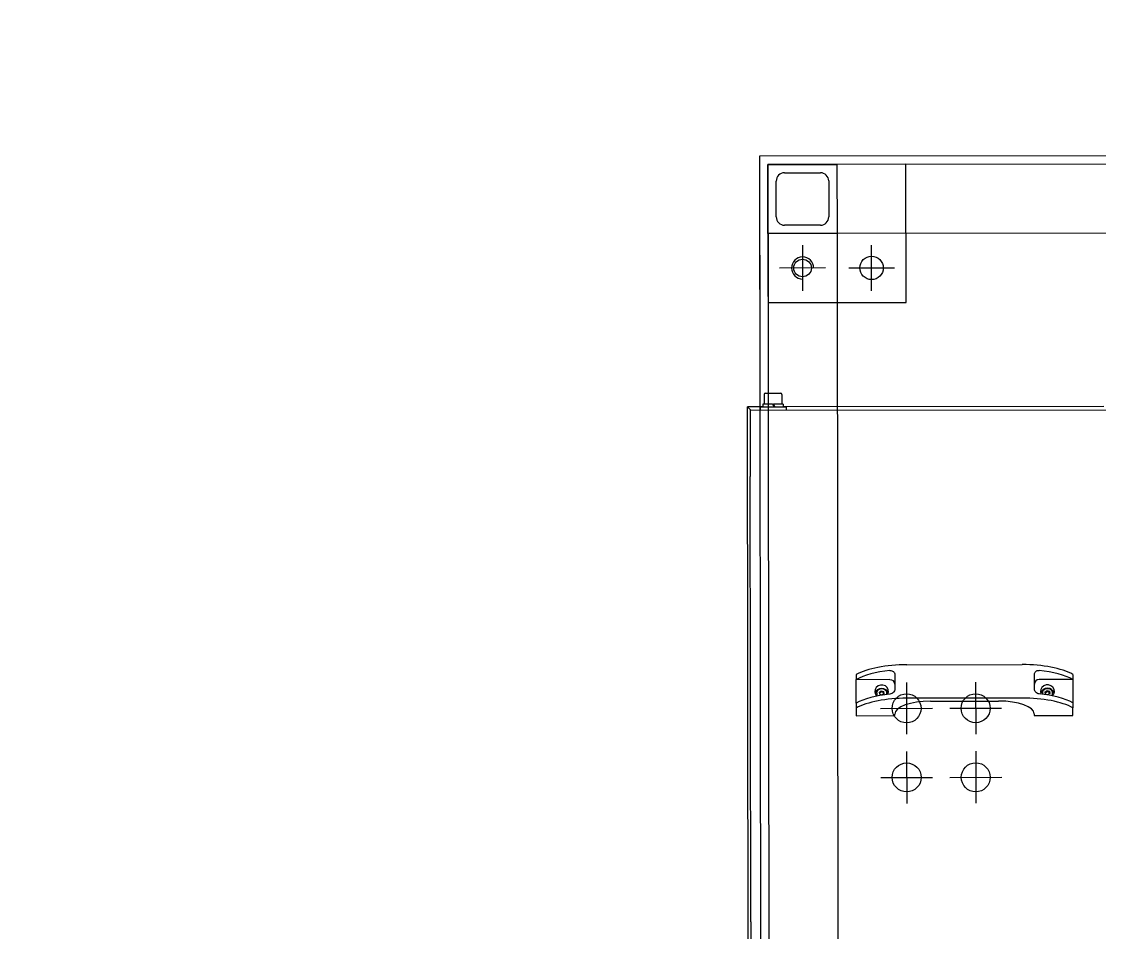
# Model space of a CAD drawing. Header units: feet. Extents: x -99009 to 3252343, y -11094690 to 9035152.
# Drawn here: x 2519362 to 2520143, y -1972529 to -1971870 of the extents above; entities that cross this region are included whole.
import ezdxf

# ---------------------------------------------------------------- set-up
doc = ezdxf.new("R2010")
doc.units = ezdxf.units.FT
for name, color, linetype in [('1', 1, 'Continuous'), ('K-LINE', 7, 'Continuous'), ('栗本図面枠', 7, 'Continuous')]:
    doc.layers.add(name, color=color, linetype=linetype)

# ---------------------------------------------------------------- blocks, each defined once
blk = doc.blocks.new('K24582845e8a56')
at = {"layer": '栗本図面枠', "color": 1}
for p, q in [((-4554.55, 250), (-4554.55, -506)), ((-4548.55, 244), (-4548.55, -500)), ((-4498.55, 194), (-4498.55, -450)), ((-4370.55, -513), (-4370.55, -203)), ((-4373.05, -256.9), (-4373.05, -489.1)), ((-4179.02, -279.55), (-4175.41, -279.55)), ((-4175.41, -279.55), (-4175.34, -279.55)), ((-4175.34, -279.55), (-4175.34, -303.95)), ((-4175.34, -279.55), (-4158.39, -279.55)), ((-4158.39, -279.55), (-4154.78, -279.55)), ((-4149.29, -279.55), (-4154.78, -279.55)), ((-4149.29, -307.55), (-4149.29, -279.55)), ((-4167.34, -298.22), (-4166.76, -296.61)), ((-4166.76, -296.61), (-4165.17, -296.33)), ((-4166.04, -296.61), (-4166.76, -296.61)), ((-4165.6, -294.45), (-4164.3, -294.45)), ((-4165.17, -296.33), (-4164.15, -297.68)), ((-4166.32, -299.57), (-4167.34, -298.22)), ((-4166.62, -298.22), (-4167.34, -298.22)), ((-4164.73, -299.29), (-4166.32, -299.57)), ((-4165.6, -301.45), (-4164.62, -301.45)), ((-4164.15, -297.68), (-4164.73, -299.29)), ((-4168.49, -307.45), (-4178.98, -307.45)), ((-4150.44, -307.55), (-4149.29, -307.55)), ((-4186.18, -399.85), (-4186.18, -316.25)), ((-4161.94, -316.25), (-4161.94, -399.85)), ((-4159.77, -382.75), (-4159.77, -333.35)), ((-4154.55, -368.81), (-4154.55, -331.19)), ((-4104.55, -368.81), (-4104.55, -331.19)), ((-4173.37, -350), (-4135.74, -350)), ((-4123.37, -350), (-4085.74, -350)), ((-4154.55, -418.81), (-4154.55, -381.19)), ((-4104.55, -418.81), (-4104.55, -381.19)), ((-4448.55, -400), (-4548.55, -400)), ((-4548.55, -400), (-4548.55, -500)), ((-4448.55, -500), (-4448.55, -400)), ((-4173.37, -400), (-4135.74, -400)), ((-4123.37, -400), (-4085.74, -400)), ((-4473.55, -441.58), (-4473.55, -408.43)), ((-4178.99, -408.55), (-4168.5, -408.55)), ((-4175.34, -412.05), (-4175.34, -436.55)), ((-4149.29, -408.55), (-4150.44, -408.55)), ((-4149.29, -436.55), (-4149.29, -408.55)), ((-4167.34, -418.32), (-4166.76, -416.71)), ((-4166.32, -419.67), (-4167.34, -418.32)), ((-4166.62, -418.32), (-4167.34, -418.32)), ((-4166.76, -416.71), (-4165.17, -416.43)), ((-4166.04, -416.71), (-4166.76, -416.71)), ((-4164.73, -419.39), (-4166.32, -419.67)), ((-4165.6, -414.55), (-4164.63, -414.55)), ((-4165.6, -421.55), (-4164.3, -421.55)), ((-4165.17, -416.43), (-4164.17, -417.75)), ((-4164.16, -417.81), (-4164.73, -419.39)), ((-4456.98, -425), (-4490.13, -425)), ((-4179.02, -436.55), (-4175.41, -436.55)), ((-4175.34, -436.55), (-4175.41, -436.55)), ((-4158.39, -436.55), (-4175.34, -436.55)), ((-4158.39, -436.55), (-4154.78, -436.55)), ((-4154.78, -436.55), (-4149.29, -436.55)), ((-4548.55, -500), (-4548.55, -450)), ((-4548.55, -450), (-4498.55, -450)), ((-4498.55, -450), (-3359.55, -450)), ((-4498.55, -450), (-4498.55, -500)), ((-4536.55, -456), (-4510.55, -456)), ((-4473.55, -458.43), (-4473.55, -491.58)), ((-4542.55, -488), (-4542.55, -462)), ((-4504.55, -462), (-4504.55, -488)), ((-4490.13, -475), (-4456.98, -475)), ((-4382.85, -502.2), (-4382.85, -490.8)), ((-4382.05, -490), (-4374.85, -490)), ((-4374.85, -489.1), (-4374.85, -496.1)), ((-4374.85, -489.1), (-4372.85, -489.1)), ((-4372.85, -487.1), (-4372.85, -505.9)), ((-4372.85, -487.1), (-4370.55, -487.1)), ((-4510.55, -494), (-4536.55, -494)), ((-4372.85, -494.95), (-4374.85, -496.1)), ((-4374.85, -496.9), (-4372.85, -495.75)), ((-4374.85, -496.9), (-4374.85, -496.1)), ((-4374.85, -496.9), (-4374.85, -503.9)), ((-4554.55, -506), (-3309.55, -506)), ((-4548.55, -500), (-4448.55, -500)), ((-4548.55, -500), (-3309.55, -500)), ((-4498.55, -500), (-4548.55, -500)), ((-4538.55, -506, 0), (-4427.55, -506, 0)), ((-4382.05, -503), (-4374.85, -503)), ((-4374.85, -503.9), (-4372.85, -503.9)), ((-4373.05, -503.9), (-4373.05, -515)), ((-4372.85, -505.9), (-4370.55, -505.9)), ((-4370.55, -512.5), (-4373.05, -515)), ((-4373.05, -515), (-4370.55, -512.5)), ((-3323.05, -515), (-4373.05, -515)), ((-4370.55, -513), (-4322.66, -513)), ((-4000.16, -513), (-4322.66, -513)), ((-4000.16, -513), (-3973.05, -513))]:
    blk.add_line(p, q, dxfattribs=at)
for centre, radius in [((-4154.55, -350), 10.5), ((-4104.55, -350), 10.5), ((-4154.55, -400), 10.5), ((-4104.55, -400), 10.5), ((-4473.55, -425), 8.5), ((-4473.55, -475), 6.4)]:
    blk.add_circle(centre, radius, dxfattribs=at)
for centre, radius, start, end in [((-4536.55, -462), 6, 90, 180), ((-4510.55, -462), 6, 0, 90), ((-4473.55, -475), 8, 90, 0), ((-4536.55, -488), 6, 180, 270), ((-4510.55, -488), 6, 270, 0), ((-4382.05, -490.8), 0.8, 90, 180), ((-4382.05, -502.2), 0.8, 180, 270)]:
    blk.add_arc(centre, radius, start, end, dxfattribs=at)
for centre, major_axis, ratio, start_param, end_param in [((-4170.31, -316.25), (0, 43.9), 0.3614, 0.58086, 1.570796), ((-4166.7, -316.25), (0, 43.9), 0.3614, 0.58086, 1.286812), ((-4149.68, -316.25), (0, -43.9), 0.3614, 3.722453, 4.428405), ((-4146.07, -316.25), (0, -43.9), 0.3614, 3.722453, 4.712389), ((-4166.83, -297.95), (0, -5), 0.932411, 2.33483, 6.747584), ((-4164.3, -297.95), (0, 5), 0.932411, 0.274762, 2.866831), ((-4164.3, -297.95), (0, 3.5), 0.932411, 6.028675, 6.283185), ((-4172.07, -303.95), (0, -3.5), 0.932411, 4.712389, 6.283185), ((-4150.44, -333.35), (0, 25.8), 0.3614, 0, 1.570796), ((-4150.44, -382.75), (0, -25.8), 0.3614, 4.712389, 6.283185), ((-4170.31, -399.85), (0, 43.9), 0.3614, 1.570796, 2.560732), ((-4146.07, -399.85), (0, -43.9), 0.3614, 4.712389, 5.702325), ((-4166.7, -399.85), (0, 43.9), 0.3614, 1.852408, 2.560732), ((-4172.07, -412.05), (0, 3.5), 0.932411, 0, 1.570796), ((-4166.83, -418.05), (0, -5), 0.932411, 2.680253, 7.084772), ((-4164.3, -418.05), (0, 5), 0.932411, 0.274762, 2.866831), ((-4149.68, -399.85), (0, -43.9), 0.3614, 4.994001, 5.702325), ((-4164.3, -418.05), (0, -3.5), 0.932411, 0, 0.248378)]:
    blk.add_ellipse(centre, major_axis=major_axis, ratio=ratio, start_param=start_param, end_param=end_param, dxfattribs=at)
for points, knots in [([(-4165.6, -301.45), (-4165.95, -301.45), (-4166.3, -301.39), (-4166.96, -301.16), (-4167.27, -300.99), (-4167.83, -300.55), (-4168.08, -300.28), (-4168.49, -299.67), (-4168.64, -299.33), (-4168.85, -298.61), (-4168.9, -298.24), (-4168.88, -297.49), (-4168.82, -297.11), (-4168.58, -296.41), (-4168.4, -296.08), (-4167.96, -295.49), (-4167.7, -295.23), (-4167.11, -294.82), (-4166.79, -294.66), (-4166.17, -294.49), (-4165.89, -294.45), (-4165.6, -294.45)], [4.346955, 4.346955, 4.346955, 4.346955, 4.661862, 4.661862, 4.977981, 4.977981, 5.296937, 5.296937, 5.618796, 5.618796, 5.942554, 5.942554, 6.266884, 6.266884, 6.590432, 6.590432, 6.911872, 6.911872, 7.230295, 7.230295, 7.488548, 7.488548, 7.488548, 7.488548]), ([(-4178.98, -307.45), (-4179.39, -307.45), (-4179.82, -307.36), (-4180.59, -307.01), (-4180.93, -306.74), (-4181.47, -306.12), (-4181.69, -305.72), (-4181.94, -304.86), (-4181.98, -304.39), (-4181.93, -303.95)], [1.0775509, 1.0775509, 1.0775509, 1.0775509, 1.2090513, 1.2090513, 1.3405516, 1.3405516, 1.4769857, 1.4769857, 1.6134198, 1.6134198, 1.6134198, 1.6134198]), ([(-4164.91, -303.95), (-4164.96, -304.39), (-4165.09, -304.86), (-4165.5, -305.72), (-4165.79, -306.12), (-4166.43, -306.74), (-4166.81, -307.01), (-4167.64, -307.36), (-4168.08, -307.45), (-4168.49, -307.45)], [0.541682, 0.541682, 0.541682, 0.541682, 0.6781161, 0.6781161, 0.8145502, 0.8145502, 0.9460505, 0.9460505, 1.0775509, 1.0775509, 1.0775509, 1.0775509]), ([(-4181.94, -412.05), (-4181.99, -411.61), (-4181.95, -411.14), (-4181.7, -410.28), (-4181.48, -409.88), (-4180.94, -409.26), (-4180.6, -408.99), (-4179.83, -408.64), (-4179.4, -408.55), (-4178.99, -408.55)], [-0.5357059, -0.5357059, -0.5357059, -0.5357059, -0.3993591, -0.3993591, -0.2630123, -0.2630123, -0.1315062, -0.1315062, 0, 0, 0, 0]), ([(-4168.5, -408.55), (-4168.09, -408.55), (-4167.65, -408.64), (-4166.82, -408.99), (-4166.44, -409.26), (-4165.8, -409.88), (-4165.51, -410.28), (-4165.1, -411.14), (-4164.97, -411.61), (-4164.92, -412.05)], [0, 0, 0, 0, 0.1315062, 0.1315062, 0.2630123, 0.2630123, 0.3993591, 0.3993591, 0.5357059, 0.5357059, 0.5357059, 0.5357059]), ([(-4165.6, -421.55), (-4165.95, -421.55), (-4166.3, -421.49), (-4166.96, -421.26), (-4167.27, -421.09), (-4167.83, -420.65), (-4168.08, -420.38), (-4168.49, -419.77), (-4168.64, -419.43), (-4168.85, -418.71), (-4168.9, -418.34), (-4168.88, -417.59), (-4168.82, -417.21), (-4168.58, -416.51), (-4168.4, -416.18), (-4167.96, -415.59), (-4167.7, -415.33), (-4167.11, -414.92), (-4166.79, -414.76), (-4166.17, -414.59), (-4165.89, -414.55), (-4165.6, -414.55)], [4.346955, 4.346955, 4.346955, 4.346955, 4.661862, 4.661862, 4.977981, 4.977981, 5.296937, 5.296937, 5.618796, 5.618796, 5.942554, 5.942554, 6.266884, 6.266884, 6.590432, 6.590432, 6.911872, 6.911872, 7.230295, 7.230295, 7.488548, 7.488548, 7.488548, 7.488548])]:
    blk.add_open_spline(points, degree=3, knots=knots, dxfattribs=at)
for points, weights in [([(-4166.04, -296.61), (-4166.24, -297.41), (-4166.62, -298.22)], [1, 1.15470053838, 1]), ([(-4165.08, -296.45), (-4165.5, -296.52), (-4166.04, -296.61)], [1.07547161545, 1.0894049103, 1]), ([(-4166.62, -298.22), (-4166.06, -298.85), (-4165.67, -299.46)], [1, 1.14323372471, 1.02123372613]), ([(-4166.04, -416.71), (-4166.24, -417.51), (-4166.62, -418.32)], [1, 1.15470053838, 1]), ([(-4166.62, -418.32), (-4166.06, -418.95), (-4165.67, -419.56)], [1, 1.14323372471, 1.02123372613]), ([(-4165.08, -416.55), (-4165.5, -416.62), (-4166.04, -416.71)], [1.07547161545, 1.0894049103, 1])]:
    blk.add_rational_spline(points, weights, degree=2, dxfattribs=at)

msp = doc.modelspace()

# ---------------------------------------------------------------- linework, layer by layer
at = {"layer": '1'}
msp.add_arc((2520410.24778, -1978395.99612), 100000, 84.1346387202, 194.3871675539, dxfattribs=at)

# ---------------------------------------------------------------- block references
at = {"layer": 'K-LINE', "color": 2, "linetype": 'Continuous', "lineweight": 15, "rotation": 270.0650517140735}
msp.add_blockref('K24582845e8a56', (2520408.11897, -1976520.99344), dxfattribs=at)

doc.saveas('drawing.dxf')
